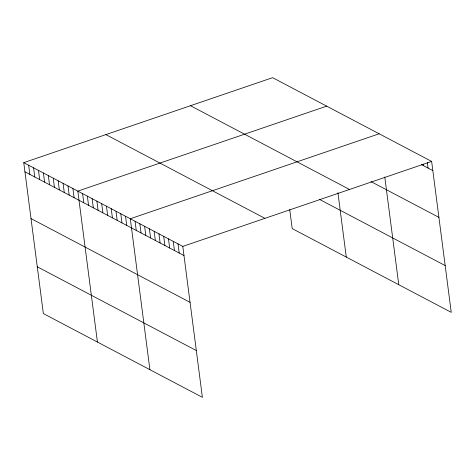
<?xml version="1.0" encoding="UTF-8"?>
<svg xmlns="http://www.w3.org/2000/svg" width="475" height="475" viewBox="0 0 475 475"><rect width="100%" height="100%" fill="white"/><g stroke="black" fill="none" stroke-linecap="round" stroke-linejoin="round"><path stroke-width="0.71" d="M23.75 162.646L182.792 246.394L202.392 397.332L43.356 313.577L23.75 162.646L272.608 77.668L431.644 161.423L451.25 312.354L292.208 228.606L289.72 209.463M326.681 106.145L77.823 191.122L97.428 342.053M379.163 133.784L130.31 218.755L149.91 369.692M182.792 246.394L431.644 161.423M421.503 164.611L432.838 170.578M370.922 181.563L438.912 217.366M190.481 105.711L349.523 189.466M319.313 199.292L445.176 265.567M105.872 134.603L264.913 218.352M24.938 171.802L183.979 255.556M31.018 218.589L190.059 302.337M37.276 266.796L196.317 350.544M427.334 162.432L428.064 168.067M423.112 164.148L423.296 165.555M384.774 176.967L398.768 284.715M337.933 192.767L346.281 257.082M178.018 243.883L179.212 253.044M173.25 241.371L174.438 250.527M168.477 238.86L169.664 248.015M163.709 236.348L164.896 245.504M158.935 233.831L160.123 242.992M154.161 231.319L155.355 240.481M149.393 228.808L150.581 237.969M144.62 226.296L145.813 235.452M139.852 223.784L141.039 232.94M135.078 221.273L136.266 230.428M125.537 216.244L126.724 225.405M120.763 213.732L121.956 222.894M115.995 211.221L117.183 220.382M111.221 208.709L112.415 217.865M106.453 206.197L107.641 215.353M101.68 203.68L102.867 212.842M96.912 201.168L98.099 210.33M92.138 198.657L93.326 207.818M87.364 196.145L88.558 205.307M82.597 193.634L83.784 202.789M72.907 188.533L74.1 197.689M67.99 185.945L69.184 195.1M63.074 183.356L64.267 192.512M58.158 180.767L59.351 189.923M53.248 178.178L54.435 187.334M48.331 175.59L49.519 184.745M43.415 173.001L44.603 182.157M38.499 170.412L39.686 179.568M33.583 167.823L34.77 176.979M28.666 165.235L29.854 174.39"/></g></svg>
